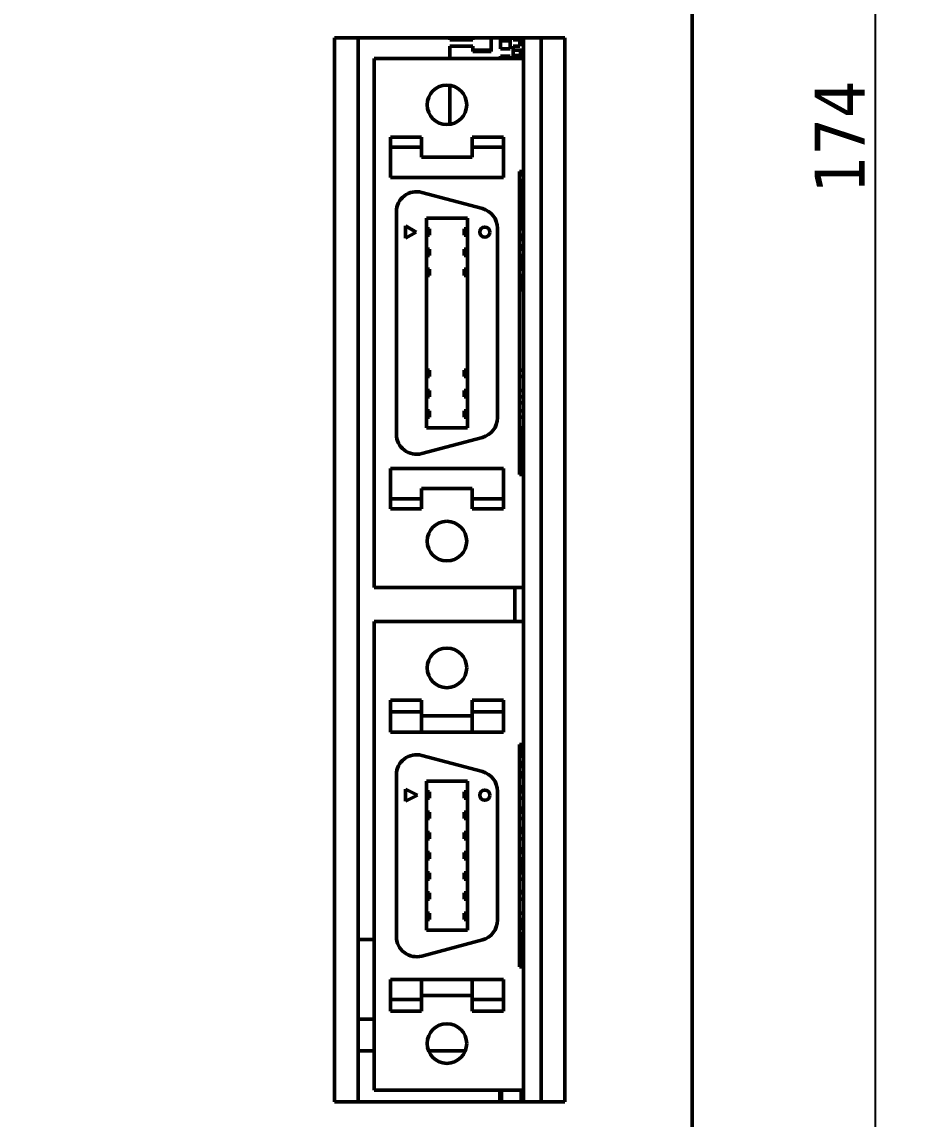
# Model space of a CAD drawing. Header units: millimetres. Extents: x 2121 to 4904, y 892 to 1933.
# Drawn here: x 2297 to 2410, y 1343.4 to 1481.3 of the extents above; entities that cross this region are included whole.
import ezdxf

# ---------------------------------------------------------------- set-up
doc = ezdxf.new("R2010")
doc.units = ezdxf.units.MM
doc.header["$LTSCALE"] = 1.8
doc.layers.add('외형선(ISO)', color=7, linetype='Continuous', lineweight=50)
doc.layers.add('치수(ISO)', color=7, linetype='Continuous', lineweight=25)
doc.styles.add('주 문자 (ISO)', font='')
doc.styles.add('주 텍스트 (ISO)', font='')
doc.styles.get('주 문자 (ISO)').set_extended_font_data('Tahoma')
doc.styles.get('주 텍스트 (ISO)').set_extended_font_data('Tahoma')
doc.dimstyles.new('기본값 (ISO)', dxfattribs={"dimscale": 1.8, "dimtxt": 3.5, "dimasz": 2.5, "dimexe": 3.175, "dimexo": 0, "dimgap": 0.762, "dimtad": 1, "dimrnd": 1e-08, "dimzin": 0, "dimtxsty": '주 텍스트 (ISO)', "dimcen": 0.09, "dimdle": 10, "dimclrd": 256, "dimclre": 256, "dimclrt": 256, "dimazin": 0, "dimtfac": 1.001486, "dimtmove": 0, "dimatfit": 3, "dimfxl": 1, "dimtolj": 1, "dimtzin": 0, "dimlwd": -1, "dimlwe": -1, "dimarcsym": 0})

# ---------------------------------------------------------------- blocks, each defined once
blk = doc.blocks.new('*D685')
at = {"layer": 'Defpoints', "color": 0}
for p in [(2296.96, 1640.94), (2404.33, 1640.94), (2379.76, 1292.84)]:
    blk.add_point(p, dxfattribs=at)
at = {"layer": '치수(ISO)', "color": 7}
for p, q in [((2296.96, 1640.94), (2410.04, 1640.94)), ((2404.33, 1297.34), (2404.33, 1636.44)), ((2379.76, 1292.84), (2410.04, 1292.84))]:
    blk.add_line(p, q, dxfattribs=at)
for points in [[(2405.08, 1636.44), (2403.58, 1636.44), (2404.33, 1640.94)], [(2403.58, 1297.34), (2405.08, 1297.34), (2404.33, 1292.84)]]:
    blk.add_solid(points, dxfattribs=at)
at = {"layer": '치수(ISO)', "insert": (2399.8, 1466.89), "char_height": 6.3, "attachment_point": 5, "rotation": 90, "style": '주 문자 (ISO)'}
blk.add_mtext('\\A1;174', dxfattribs=at)

msp = doc.modelspace()

# ---------------------------------------------------------------- linework, layer by layer
at = {"layer": '외형선(ISO)'}
for p, q in [((2381.26, 1300.94), (2381.26, 1650.94)), ((2336.26, 1479.34), (2365.26, 1479.34)), ((2336.26, 1345.54), (2336.26, 1479.34)), ((2339.26, 1479.34), (2339.26, 1345.54)), ((2350.76, 1479.09), (2350.76, 1479.34)), ((2350.76, 1479.09), (2353.66, 1479.09)), ((2353.66, 1479.34), (2353.66, 1479.09)), ((2355.96, 1479.34), (2355.96, 1477.59)), ((2357.16, 1479.34), (2357.16, 1477.94)), ((2357.16, 1478.94), (2358.36, 1478.94)), ((2358.36, 1479.34), (2358.36, 1477.94)), ((2358.76, 1479.34), (2358.76, 1479.09)), ((2358.76, 1479.09), (2359.56, 1479.09)), ((2359.56, 1478.29), (2359.56, 1479.09)), ((2360.04, 1479.34), (2360.04, 1478.74)), ((2360.06, 1479.24), (2360.04, 1479.24)), ((2360.06, 1479.34), (2360.06, 1478.94)), ((2360.06, 1476.74), (2360.06, 1478.94)), ((2362.26, 1345.54), (2362.26, 1479.34)), ((2365.26, 1479.34), (2365.26, 1345.54)), ((2350.76, 1478.29), (2353.66, 1478.29)), ((2350.76, 1476.74), (2350.76, 1478.29)), ((2353.66, 1478.29), (2353.66, 1477.59)), ((2355.96, 1477.76), (2353.66, 1477.76)), ((2355.96, 1477.69), (2353.66, 1477.69)), ((2355.96, 1477.59), (2353.66, 1477.59)), ((2358.36, 1477.94), (2357.16, 1477.94)), ((2358.76, 1478.29), (2358.76, 1476.74)), ((2359.56, 1478.29), (2358.76, 1478.29)), ((2359.66, 1477.76), (2358.76, 1477.76)), ((2359.56, 1478.74), (2360.04, 1478.74)), ((2359.66, 1477.12), (2359.66, 1477.76)), ((2360.06, 1477.76), (2359.66, 1477.76)), ((2360.04, 1478.74), (2360.04, 1477.76)), ((2352.98, 1476.74), (2341.26, 1476.74)), ((2341.26, 1476.74), (2341.26, 1410.2)), ((2360.06, 1476.74), (2352.98, 1476.74)), ((2357.16, 1477.04), (2357.16, 1476.74)), ((2358.36, 1477.04), (2357.16, 1477.04)), ((2358.36, 1477.04), (2358.36, 1476.74)), ((2359.66, 1477.12), (2358.76, 1477.12)), ((2360.06, 1477.12), (2359.66, 1477.12)), ((2360.04, 1477.12), (2360.04, 1476.74)), ((2360.06, 1462.52), (2360.06, 1476.74)), ((2350.76, 1468.44), (2350.76, 1473.37)), ((2343.3, 1466.84), (2347.23, 1466.84)), ((2343.3, 1465.57), (2343.3, 1466.84)), ((2347.23, 1465.57), (2347.23, 1466.84)), ((2353.58, 1466.84), (2353.58, 1465.57)), ((2353.58, 1466.84), (2357.52, 1466.84)), ((2357.52, 1465.57), (2357.52, 1466.84)), ((2347.23, 1465.57), (2343.3, 1465.57)), ((2343.3, 1461.76), (2343.3, 1465.57)), ((2347.23, 1464.3), (2347.23, 1465.57)), ((2357.52, 1465.57), (2353.58, 1465.57)), ((2353.58, 1465.57), (2353.58, 1464.3)), ((2357.52, 1461.76), (2357.52, 1465.57)), ((2347.23, 1464.3), (2353.58, 1464.3)), ((2359.55, 1424.42), (2359.55, 1462.52)), ((2359.55, 1462.52), (2360.06, 1462.52)), ((2359.66, 1462.12), (2359.66, 1462.52)), ((2360.06, 1424.42), (2360.06, 1462.52)), ((2357.52, 1461.76), (2343.3, 1461.76)), ((2359.66, 1462.12), (2359.55, 1462.12)), ((2359.55, 1461.59), (2359.56, 1461.59)), ((2359.56, 1460.79), (2359.56, 1461.59)), ((2360.06, 1462.12), (2359.66, 1462.12)), ((2347.26, 1459.89), (2354.88, 1457.85)), ((2359.76, 1460.91), (2359.55, 1460.93)), ((2359.56, 1460.79), (2359.55, 1460.79)), ((2359.76, 1460.28), (2359.55, 1460.28)), ((2359.66, 1460.26), (2359.55, 1460.26)), ((2359.66, 1459.62), (2359.55, 1459.62)), ((2359.66, 1459.62), (2359.66, 1460.26)), ((2360.06, 1460.26), (2359.66, 1460.26)), ((2360.06, 1459.62), (2359.66, 1459.62)), ((2359.76, 1460.91), (2359.76, 1460.28)), ((2359.76, 1460.28), (2359.76, 1459.48)), ((2359.76, 1459.48), (2359.55, 1459.48)), ((2359.55, 1459.09), (2359.56, 1459.09)), ((2359.56, 1458.29), (2359.55, 1458.29)), ((2359.56, 1458.29), (2359.56, 1459.09)), ((2359.76, 1459.48), (2359.76, 1457.74)), ((2344.06, 1447.28), (2344.06, 1457.44)), ((2359.66, 1457.76), (2359.55, 1457.76)), ((2359.76, 1457.74), (2359.55, 1457.74)), ((2359.66, 1457.12), (2359.55, 1457.12)), ((2359.76, 1456.94), (2359.55, 1456.94)), ((2359.66, 1457.12), (2359.66, 1457.76)), ((2360.06, 1457.76), (2359.66, 1457.76)), ((2360.06, 1457.12), (2359.66, 1457.12)), ((2359.76, 1456.94), (2359.76, 1457.74)), ((2359.76, 1456.94), (2359.76, 1456.32)), ((2345.2, 1455.67), (2345.2, 1454.13)), ((2345.2, 1455.67), (2346.54, 1454.9)), ((2347.83, 1430.3), (2347.83, 1456.64)), ((2347.83, 1456.64), (2352.98, 1456.64)), ((2352.98, 1456.64), (2352.98, 1430.3)), ((2359.55, 1456.59), (2359.56, 1456.59)), ((2359.76, 1456.32), (2359.55, 1456.29)), ((2359.56, 1455.3), (2359.56, 1456.59)), ((2346.54, 1454.9), (2345.2, 1454.13)), ((2347.83, 1455.3), (2348.23, 1455.3)), ((2348.23, 1454.5), (2347.83, 1454.5)), ((2348.23, 1455.3), (2348.23, 1454.5)), ((2352.58, 1454.5), (2352.58, 1455.3)), ((2352.58, 1455.3), (2352.98, 1455.3)), ((2352.98, 1454.5), (2352.58, 1454.5)), ((2356.76, 1455.4), (2356.76, 1447.28)), ((2360.06, 1455.3), (2359.55, 1455.3)), ((2359.55, 1454.5), (2360.06, 1454.5)), ((2359.96, 1454.44), (2359.55, 1454.44)), ((2359.96, 1454.44), (2359.96, 1454.5)), ((2347.83, 1452.76), (2348.23, 1452.76)), ((2348.23, 1452.76), (2348.23, 1451.96)), ((2352.58, 1451.96), (2352.58, 1452.76)), ((2352.58, 1452.76), (2352.98, 1452.76)), ((2359.66, 1454), (2359.55, 1454)), ((2360.06, 1452.76), (2359.55, 1452.76)), ((2359.56, 1453.4), (2359.56, 1452.76)), ((2348.23, 1451.96), (2347.83, 1451.96)), ((2352.98, 1451.96), (2352.58, 1451.96)), ((2360.06, 1451.96), (2359.55, 1451.96)), ((2359.76, 1451.4), (2359.55, 1451.4)), ((2359.56, 1451.96), (2359.56, 1451.44)), ((2359.56, 1451.44), (2360.06, 1451.44)), ((2359.56, 1451.44), (2359.56, 1451.04)), ((2359.76, 1451.96), (2359.76, 1451.4)), ((2359.76, 1451.4), (2359.76, 1450.6)), ((2347.83, 1450.22), (2348.23, 1450.22)), ((2348.23, 1450.22), (2348.23, 1449.42)), ((2352.58, 1449.42), (2352.58, 1450.22)), ((2352.58, 1450.22), (2352.98, 1450.22)), ((2359.76, 1450.6), (2359.55, 1450.6)), ((2360.06, 1450.22), (2359.55, 1450.22)), ((2359.56, 1451.04), (2360.06, 1451.04)), ((2359.76, 1450.6), (2359.76, 1450.22)), ((2348.23, 1449.42), (2347.83, 1449.42)), ((2352.98, 1449.42), (2352.58, 1449.42)), ((2359.55, 1449.42), (2360.06, 1449.42)), ((2359.76, 1448.86), (2359.55, 1448.86)), ((2359.76, 1449.42), (2359.76, 1448.86)), ((2359.76, 1448.06), (2359.76, 1448.86)), ((2344.06, 1429.5), (2344.06, 1447.28)), ((2356.76, 1447.28), (2356.76, 1431.54)), ((2359.76, 1448.06), (2359.55, 1448.06)), ((2359.76, 1447.44), (2359.55, 1447.41)), ((2359.76, 1448.06), (2359.76, 1447.44)), ((2341.26, 1445.94), (2341.26, 1445.94)), ((2341.26, 1441.94), (2341.26, 1445.94)), ((2341.26, 1441.94), (2341.26, 1441.94)), ((2347.83, 1437.52), (2348.23, 1437.52)), ((2348.23, 1437.52), (2348.23, 1436.72)), ((2352.58, 1436.72), (2352.58, 1437.52)), ((2352.58, 1437.52), (2352.98, 1437.52)), ((2360.06, 1437.52), (2359.55, 1437.52)), ((2348.23, 1436.72), (2347.83, 1436.72)), ((2352.98, 1436.72), (2352.58, 1436.72)), ((2359.55, 1436.72), (2360.06, 1436.72)), ((2348.23, 1434.98), (2347.83, 1434.98)), ((2348.23, 1434.18), (2348.23, 1434.98)), ((2352.58, 1434.98), (2352.58, 1434.18)), ((2352.98, 1434.98), (2352.58, 1434.98)), ((2359.55, 1434.98), (2360.06, 1434.98)), ((2347.83, 1434.18), (2348.23, 1434.18)), ((2352.58, 1434.18), (2352.98, 1434.18)), ((2359.55, 1434.18), (2360.06, 1434.18)), ((2359.55, 1433.44), (2360.05, 1433.44)), ((2348.23, 1432.44), (2347.83, 1432.44)), ((2348.23, 1431.64), (2348.23, 1432.44)), ((2352.58, 1432.44), (2352.58, 1431.64)), ((2352.98, 1432.44), (2352.58, 1432.44)), ((2359.55, 1432.44), (2360.06, 1432.44)), ((2347.83, 1431.64), (2348.23, 1431.64)), ((2352.58, 1431.64), (2352.98, 1431.64)), ((2360.06, 1431.64), (2359.55, 1431.64)), ((2352.98, 1430.3), (2347.83, 1430.3)), ((2359.55, 1430.48), (2359.76, 1430.48)), ((2359.68, 1429.88), (2359.55, 1429.88)), ((2359.68, 1429.88), (2359.68, 1429.06)), ((2359.72, 1429.88), (2359.68, 1429.88)), ((2360.06, 1429.88), (2359.72, 1429.88)), ((2359.72, 1429.88), (2359.72, 1429.06)), ((2359.76, 1424.42), (2359.76, 1430.48)), ((2354.88, 1429.09), (2347.26, 1427.05)), ((2359.68, 1429.06), (2359.55, 1429.06)), ((2359.55, 1428.44), (2360.05, 1428.44)), ((2359.72, 1429.06), (2359.68, 1429.06)), ((2360.06, 1429.06), (2359.72, 1429.06)), ((2359.55, 1427.64), (2360.05, 1427.64)), ((2359.68, 1427.34), (2359.55, 1427.34)), ((2359.68, 1426.52), (2359.55, 1426.52)), ((2359.68, 1427.34), (2359.68, 1426.52)), ((2359.72, 1427.34), (2359.68, 1427.34)), ((2359.72, 1426.52), (2359.68, 1426.52)), ((2360.06, 1427.34), (2359.72, 1427.34)), ((2359.72, 1427.34), (2359.72, 1426.52)), ((2360.06, 1426.52), (2359.72, 1426.52)), ((2343.3, 1425.18), (2357.52, 1425.18)), ((2343.3, 1421.37), (2343.3, 1425.18)), ((2357.52, 1421.37), (2357.52, 1425.18)), ((2359.68, 1424.8), (2359.55, 1424.8)), ((2360.06, 1424.42), (2359.55, 1424.42)), ((2359.68, 1424.8), (2359.68, 1424.42)), ((2359.72, 1424.8), (2359.68, 1424.8)), ((2360.06, 1424.8), (2359.72, 1424.8)), ((2359.72, 1424.8), (2359.72, 1424.42)), ((2360.06, 1410.2), (2360.06, 1424.42)), ((2347.23, 1421.37), (2347.23, 1422.64)), ((2353.58, 1422.64), (2347.23, 1422.64)), ((2353.58, 1422.64), (2353.58, 1421.37)), ((2343.3, 1421.37), (2347.23, 1421.37)), ((2343.3, 1420.1), (2343.3, 1421.37)), ((2347.23, 1421.37), (2347.23, 1420.1)), ((2353.58, 1421.37), (2353.58, 1420.1)), ((2353.58, 1421.37), (2357.52, 1421.37)), ((2357.52, 1420.1), (2357.52, 1421.37)), ((2347.23, 1420.1), (2343.3, 1420.1)), ((2357.52, 1420.1), (2353.58, 1420.1)), ((2341.26, 1410.2), (2352.98, 1410.2)), ((2352.98, 1410.2), (2360.06, 1410.2)), ((2358.96, 1410.2), (2358.96, 1405.94)), ((2360.06, 1405.94), (2360.06, 1410.2)), ((2341.26, 1405.94), (2360.06, 1405.94)), ((2341.26, 1347.02), (2341.26, 1405.94)), ((2360.06, 1405.94), (2360.06, 1390.45)), ((2347.23, 1396.04), (2343.3, 1396.04)), ((2343.3, 1394.57), (2343.3, 1396.04)), ((2347.23, 1394.57), (2347.23, 1396.04)), ((2353.58, 1394.57), (2353.58, 1396.04)), ((2353.58, 1396.04), (2357.52, 1396.04)), ((2357.52, 1396.04), (2357.52, 1394.57)), ((2343.3, 1394.57), (2347.23, 1394.57)), ((2343.3, 1394.57), (2343.3, 1392.03)), ((2347.23, 1394.57), (2347.23, 1392.03)), ((2347.23, 1394.06), (2353.58, 1394.06)), ((2357.52, 1394.57), (2353.58, 1394.57)), ((2353.58, 1394.57), (2353.58, 1392.03)), ((2357.52, 1392.03), (2357.52, 1394.57)), ((2347.23, 1392.03), (2343.3, 1392.03)), ((2353.58, 1392.03), (2347.23, 1392.03)), ((2357.52, 1392.03), (2353.58, 1392.03)), ((2360.06, 1390.45), (2359.55, 1390.45)), ((2359.55, 1390.45), (2359.55, 1362.51)), ((2359.81, 1390.3), (2359.55, 1390.3)), ((2359.55, 1389.54), (2359.86, 1389.54)), ((2359.55, 1389.5), (2359.81, 1389.5)), ((2359.81, 1390.3), (2359.81, 1390.45)), ((2359.82, 1390.3), (2359.81, 1390.3)), ((2359.81, 1389.5), (2359.82, 1389.5)), ((2359.81, 1389), (2359.81, 1389.5)), ((2359.82, 1390.45), (2359.82, 1390.3)), ((2359.82, 1389.5), (2359.82, 1389)), ((2360.06, 1389.54), (2359.86, 1389.54)), ((2359.94, 1390.45), (2359.94, 1389.54)), ((2360.06, 1389.74), (2359.94, 1389.74)), ((2360.06, 1362.51), (2360.06, 1390.45)), ((2347.26, 1389.09), (2354.88, 1387.05)), ((2359.81, 1389), (2359.55, 1389)), ((2359.55, 1388.2), (2359.81, 1388.2)), ((2359.86, 1387.94), (2359.55, 1387.94)), ((2359.82, 1389), (2359.81, 1389)), ((2359.81, 1388.2), (2359.82, 1388.2)), ((2359.81, 1387.7), (2359.81, 1388.2)), ((2359.82, 1388.2), (2359.82, 1387.7)), ((2359.94, 1387.94), (2359.86, 1387.94)), ((2344.06, 1366.32), (2344.06, 1386.64)), ((2359.55, 1387.84), (2360.05, 1387.84)), ((2359.81, 1387.7), (2359.55, 1387.7)), ((2359.55, 1386.9), (2359.81, 1386.9)), ((2359.86, 1386.74), (2359.55, 1386.74)), ((2359.82, 1387.7), (2359.81, 1387.7)), ((2359.81, 1386.9), (2359.82, 1386.9)), ((2359.81, 1386.4), (2359.81, 1386.9)), ((2359.82, 1386.9), (2359.82, 1386.4)), ((2359.86, 1386.74), (2359.94, 1386.74)), ((2347.83, 1367.12), (2347.83, 1385.84)), ((2347.83, 1385.84), (2352.98, 1385.84)), ((2352.98, 1385.84), (2352.98, 1367.12)), ((2359.81, 1386.4), (2359.55, 1386.4)), ((2359.55, 1385.14), (2359.86, 1385.14)), ((2359.82, 1386.4), (2359.81, 1386.4)), ((2359.86, 1385.14), (2360.06, 1385.14)), ((2359.94, 1385.14), (2359.94, 1384.5)), ((2345.2, 1384.85), (2346.73, 1384.09)), ((2345.2, 1383.33), (2345.2, 1384.85)), ((2346.73, 1384.09), (2345.2, 1383.33)), ((2347.83, 1384.5), (2348.23, 1384.5)), ((2348.23, 1383.7), (2348.23, 1384.5)), ((2352.58, 1384.5), (2352.58, 1383.7)), ((2352.98, 1384.5), (2352.58, 1384.5)), ((2356.76, 1384.6), (2356.76, 1368.36)), ((2360.06, 1384.5), (2359.55, 1384.5)), ((2360.06, 1384.94), (2359.94, 1384.94)), ((2347.83, 1383.7), (2348.23, 1383.7)), ((2352.98, 1383.7), (2352.58, 1383.7)), ((2359.55, 1383.7), (2360.06, 1383.7)), ((2359.55, 1382.44), (2359.59, 1382.44)), ((2359.59, 1382.44), (2359.68, 1382.44)), ((2360.04, 1382.44), (2359.68, 1382.44)), ((2359.68, 1381.96), (2359.68, 1382.44)), ((2360.04, 1381.96), (2360.04, 1382.44)), ((2347.83, 1381.96), (2348.23, 1381.96)), ((2347.83, 1381.16), (2348.23, 1381.16)), ((2348.23, 1381.16), (2348.23, 1381.96)), ((2352.58, 1381.96), (2352.58, 1381.16)), ((2352.98, 1381.96), (2352.58, 1381.96)), ((2352.98, 1381.16), (2352.58, 1381.16)), ((2359.55, 1381.96), (2360.06, 1381.96)), ((2359.55, 1381.16), (2360.06, 1381.16)), ((2359.55, 1379.9), (2359.59, 1379.9)), ((2359.59, 1379.9), (2359.68, 1379.9)), ((2360.04, 1379.9), (2359.68, 1379.9)), ((2359.68, 1379.42), (2359.68, 1379.9)), ((2360.04, 1379.42), (2360.04, 1379.9)), ((2347.83, 1379.42), (2348.23, 1379.42)), ((2347.83, 1378.62), (2348.23, 1378.62)), ((2348.23, 1378.62), (2348.23, 1379.42)), ((2352.58, 1379.42), (2352.58, 1378.62)), ((2352.98, 1379.42), (2352.58, 1379.42)), ((2352.98, 1378.62), (2352.58, 1378.62)), ((2360.06, 1379.42), (2359.55, 1379.42)), ((2359.55, 1378.62), (2360.06, 1378.62)), ((2347.83, 1376.88), (2348.23, 1376.88)), ((2348.23, 1376.08), (2348.23, 1376.88)), ((2352.58, 1376.88), (2352.58, 1376.08)), ((2352.98, 1376.88), (2352.58, 1376.88)), ((2359.55, 1377.36), (2359.59, 1377.36)), ((2359.55, 1376.88), (2360.06, 1376.88)), ((2359.59, 1377.36), (2359.68, 1377.36)), ((2360.04, 1377.36), (2359.68, 1377.36)), ((2359.68, 1376.88), (2359.68, 1377.36)), ((2360.04, 1376.88), (2360.04, 1377.36)), ((2347.83, 1376.08), (2348.23, 1376.08)), ((2352.98, 1376.08), (2352.58, 1376.08)), ((2359.55, 1376.08), (2360.06, 1376.08)), ((2359.83, 1375.64), (2359.55, 1375.64)), ((2360.05, 1376.08), (2360.02, 1375.83)), ((2347.83, 1374.34), (2348.23, 1374.34)), ((2348.23, 1373.54), (2348.23, 1374.34)), ((2352.58, 1374.34), (2352.58, 1373.54)), ((2352.98, 1374.34), (2352.58, 1374.34)), ((2359.55, 1375.34), (2359.83, 1375.34)), ((2359.55, 1375.2), (2359.81, 1375.2)), ((2360.06, 1374.88), (2359.55, 1374.95)), ((2359.55, 1374.82), (2359.59, 1374.82)), ((2359.81, 1374.7), (2359.55, 1374.7)), ((2359.55, 1374.34), (2360.06, 1374.34)), ((2359.59, 1374.82), (2359.68, 1374.82)), ((2360.04, 1374.82), (2359.68, 1374.82)), ((2359.68, 1374.34), (2359.68, 1374.82)), ((2359.81, 1375.2), (2359.82, 1375.2)), ((2359.81, 1374.7), (2359.81, 1375.2)), ((2359.82, 1374.7), (2359.81, 1374.7)), ((2359.82, 1375.2), (2359.82, 1374.7)), ((2360.04, 1374.34), (2360.04, 1374.82)), ((2347.83, 1373.54), (2348.23, 1373.54)), ((2352.98, 1373.54), (2352.58, 1373.54)), ((2360.06, 1373.54), (2359.55, 1373.54)), ((2347.83, 1371.8), (2348.23, 1371.8)), ((2348.23, 1371), (2348.23, 1371.8)), ((2352.58, 1371.8), (2352.58, 1371)), ((2352.98, 1371.8), (2352.58, 1371.8)), ((2360.06, 1372.01), (2359.55, 1371.93)), ((2359.55, 1371.8), (2360.06, 1371.8)), ((2347.83, 1371), (2348.23, 1371)), ((2352.98, 1371), (2352.58, 1371)), ((2359.55, 1371), (2360.06, 1371)), ((2360.03, 1371), (2360.06, 1370.66)), ((2347.83, 1369.26), (2348.23, 1369.26)), ((2348.23, 1368.46), (2348.23, 1369.26)), ((2352.58, 1369.26), (2352.58, 1368.46)), ((2352.98, 1369.26), (2352.58, 1369.26)), ((2360.06, 1369.26), (2359.55, 1369.26)), ((2347.83, 1368.46), (2348.23, 1368.46)), ((2352.98, 1368.46), (2352.58, 1368.46)), ((2359.55, 1368.46), (2360.06, 1368.46)), ((2359.55, 1367.54), (2359.56, 1367.54)), ((2359.63, 1367.34), (2359.55, 1367.34)), ((2359.72, 1367.69), (2359.81, 1368.46)), ((2360.01, 1368.46), (2359.91, 1367.59)), ((2339.26, 1365.94), (2341.26, 1365.94)), ((2354.88, 1365.91), (2347.26, 1363.87)), ((2352.98, 1367.12), (2347.83, 1367.12)), ((2359.86, 1366.65), (2359.55, 1366.71)), ((2359.86, 1366.22), (2359.55, 1366.25)), ((2359.86, 1366.22), (2359.86, 1366.65)), ((2359.86, 1365.31), (2359.86, 1366.22)), ((2359.86, 1365.94), (2360.06, 1365.94)), ((2359.55, 1365.31), (2359.56, 1365.31)), ((2359.55, 1364.57), (2359.56, 1364.57)), ((2359.56, 1365.31), (2359.72, 1365.31)), ((2359.56, 1364.57), (2359.72, 1364.57)), ((2359.72, 1365.31), (2359.86, 1365.31)), ((2359.72, 1364.57), (2359.86, 1364.57)), ((2359.86, 1365.31), (2359.86, 1364.57)), ((2359.86, 1365.31), (2360.06, 1365.31)), ((2359.86, 1364.24), (2359.86, 1364.57)), ((2359.86, 1364.57), (2360.06, 1364.57)), ((2359.55, 1364.24), (2359.86, 1364.24)), ((2359.55, 1363.71), (2359.56, 1363.71)), ((2359.56, 1363.71), (2359.72, 1363.71)), ((2359.72, 1363.71), (2359.86, 1363.71)), ((2359.86, 1362.84), (2359.86, 1364.24)), ((2359.86, 1363.71), (2359.86, 1362.97)), ((2359.86, 1363.71), (2360.06, 1363.71)), ((2359.55, 1362.97), (2359.56, 1362.97)), ((2359.55, 1362.84), (2359.86, 1362.84)), ((2359.55, 1362.51), (2360.06, 1362.51)), ((2359.56, 1362.97), (2359.72, 1362.97)), ((2359.72, 1362.97), (2359.86, 1362.97)), ((2359.86, 1362.97), (2360.06, 1362.97)), ((2359.86, 1362.51), (2359.86, 1362.84)), ((2360.06, 1347.02), (2360.06, 1362.51)), ((2343.3, 1360.93), (2347.23, 1360.93)), ((2343.3, 1360.93), (2343.3, 1358.39)), ((2347.23, 1358.39), (2347.23, 1360.93)), ((2347.23, 1360.93), (2353.58, 1360.93)), ((2353.58, 1360.93), (2353.58, 1358.39)), ((2353.58, 1360.93), (2357.52, 1360.93)), ((2357.52, 1358.39), (2357.52, 1360.93)), ((2353.58, 1358.9), (2347.23, 1358.9)), ((2343.3, 1358.39), (2347.23, 1358.39)), ((2343.3, 1356.92), (2343.3, 1358.39)), ((2347.23, 1358.39), (2347.23, 1356.92)), ((2357.52, 1358.39), (2353.58, 1358.39)), ((2353.58, 1356.92), (2353.58, 1358.39)), ((2357.52, 1358.39), (2357.52, 1356.92)), ((2347.23, 1356.92), (2343.3, 1356.92)), ((2357.52, 1356.92), (2353.58, 1356.92)), ((2339.26, 1355.94), (2341.26, 1355.94)), ((2341.26, 1351.94), (2339.26, 1351.94)), ((2352.72, 1351.94), (2348.09, 1351.94)), ((2360.06, 1347.02), (2341.26, 1347.02)), ((2357.06, 1345.54), (2357.06, 1347.02)), ((2357.26, 1345.54), (2357.26, 1347.02)), ((2359.76, 1345.54), (2359.76, 1347.02)), ((2359.76, 1346.97), (2359.86, 1346.97)), ((2359.86, 1347.02), (2359.86, 1346.97)), ((2359.86, 1346.11), (2359.86, 1346.97)), ((2359.86, 1346.97), (2360.06, 1346.97)), ((2360.06, 1345.54), (2360.06, 1347.02)), ((2365.26, 1345.54), (2336.26, 1345.54)), ((2359.76, 1346.11), (2359.86, 1346.11)), ((2359.86, 1346.11), (2359.86, 1345.54)), ((2359.86, 1346.11), (2360.06, 1346.11))]:
    msp.add_line(p, q, dxfattribs=at)
for centre, radius in [((2355.17, 1454.9), 0.635), ((2350.41, 1400.1), 2.49), ((2355.17, 1384.1), 0.635), ((2350.41, 1352.86), 2.49)]:
    msp.add_circle(centre, radius, dxfattribs=at)
for centre, radius, start, end in [((2350.41, 1470.9), 2.49, 90, 270), ((2350.41, 1470.9), 2.49, 270, 90), ((2346.6, 1457.44), 2.54, 75, 180), ((2354.22, 1455.4), 2.54, 0, 75), ((2359.46, 1453.4), 0.1, 0, 23.0739), ((2359.66, 1453.6), 0.4, 0, 90), ((2360.05, 1433.43), 0.01, 0, 90), ((2354.22, 1431.54), 2.54, 285, 0), ((2346.6, 1429.5), 2.54, 180, 285), ((2360.05, 1428.45), 0.01, 270, 0), ((2360.05, 1427.63), 0.01, 0, 90), ((2350.41, 1416.04), 2.49, 90, 270), ((2350.41, 1416.04), 2.49, 270, 90), ((2346.6, 1386.64), 2.54, 75, 180), ((2354.22, 1384.6), 2.54, 0, 75), ((2360.05, 1387.85), 0.01, 270, 0), ((2359.83, 1375.84), 0.2, 271, 355), ((2359.83, 1375.84), 0.5, 271, 297.9856), ((2354.22, 1368.36), 2.54, 285, 0), ((2359.56, 1367.7), 0.16, 270, 353.5471), ((2359.63, 1367.62), 0.28, 270, 353.5471), ((2346.6, 1366.32), 2.54, 180, 285)]:
    msp.add_arc(centre, radius, start, end, dxfattribs=at)

# ---------------------------------------------------------------- dimensions: what is measured, and where the dimension line sits
at = {"layer": '치수(ISO)'}
dim = msp.add_linear_dim(base=(2404.33, 1640.94), p1=(2379.76, 1292.84), p2=(2296.96, 1640.94), angle=90, text='174', dimstyle='기본값 (ISO)', override={"dimdec": 1, "dimlfac": 0.5, "dimzin": 8, "dimdsep": 46, "dimtxsty": '주 문자 (ISO)', "dimclrd": 7, "dimclre": 7, "dimclrt": 256, "dimtofl": 0, "dimatfit": 1}, dxfattribs=at)
dim.commit()
dim.dimension.update_dxf_attribs({"geometry": '*D685', "text_midpoint": (2399.8, 1466.89)})

doc.saveas('drawing.dxf')
